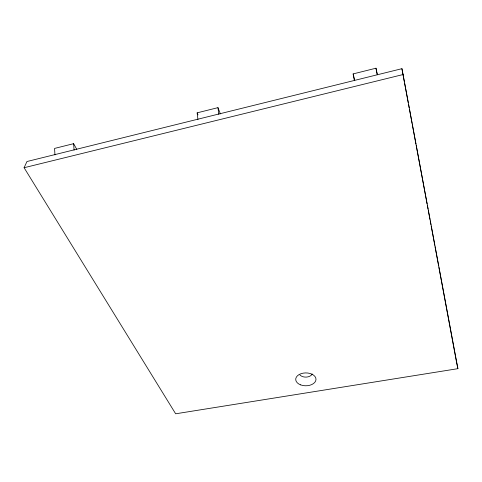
<?xml version="1.0" encoding="UTF-8"?>
<svg xmlns="http://www.w3.org/2000/svg" width="482" height="482" viewBox="0 0 482 482"><rect width="100%" height="100%" fill="white"/><g stroke="black" fill="none" stroke-linecap="round" stroke-linejoin="round"><path stroke-width="0.72" d="M24.1 167.724L26.962 161.524L401.928 68.679L457.9 368.67L175.659 413.797L24.1 167.724L403.229 74.505M76.795 149.45L73.632 143.672L54.562 148.426L54.96 154.909M197.939 119.518L197.15 112.842L217.972 107.643L220.358 113.909M354.336 80.386L353.149 73.903L375.984 68.203L377.364 74.728M197.15 112.842L197.988 114.903M353.149 73.903L354.499 79.638M456.647 362.693L457.9 368.67M375.984 68.203L377.243 74.71M401.928 68.679L404.398 81.982M404.675 83.458L405.362 87.152M405.639 88.628L408.248 102.672M408.525 104.148L409.212 107.841M409.489 109.318L412.098 123.362M412.375 124.838L415.948 144.052M416.225 145.528L427.088 203.904M427.359 205.38L428.046 209.074M428.323 210.55L429.974 219.418M430.251 220.895L430.938 224.594M431.209 226.07L434.788 245.284M435.059 246.76L438.638 265.974M438.909 267.45L456.508 362.03M217.972 107.643L218.822 114.348M73.632 143.672L74.077 150.173M312.191 373.984A6.706 4.296 -0.2 0 1 306.546 377.075A6.706 4.296 -0.2 0 1 299.925 374.942M300.605 384.865A10.14 6.435 -0.2 0 0 315.993 379.473A10.14 6.435 -0.2 0 0 300.967 373.719A10.14 6.435 -0.2 0 0 300.605 384.865"/></g></svg>
